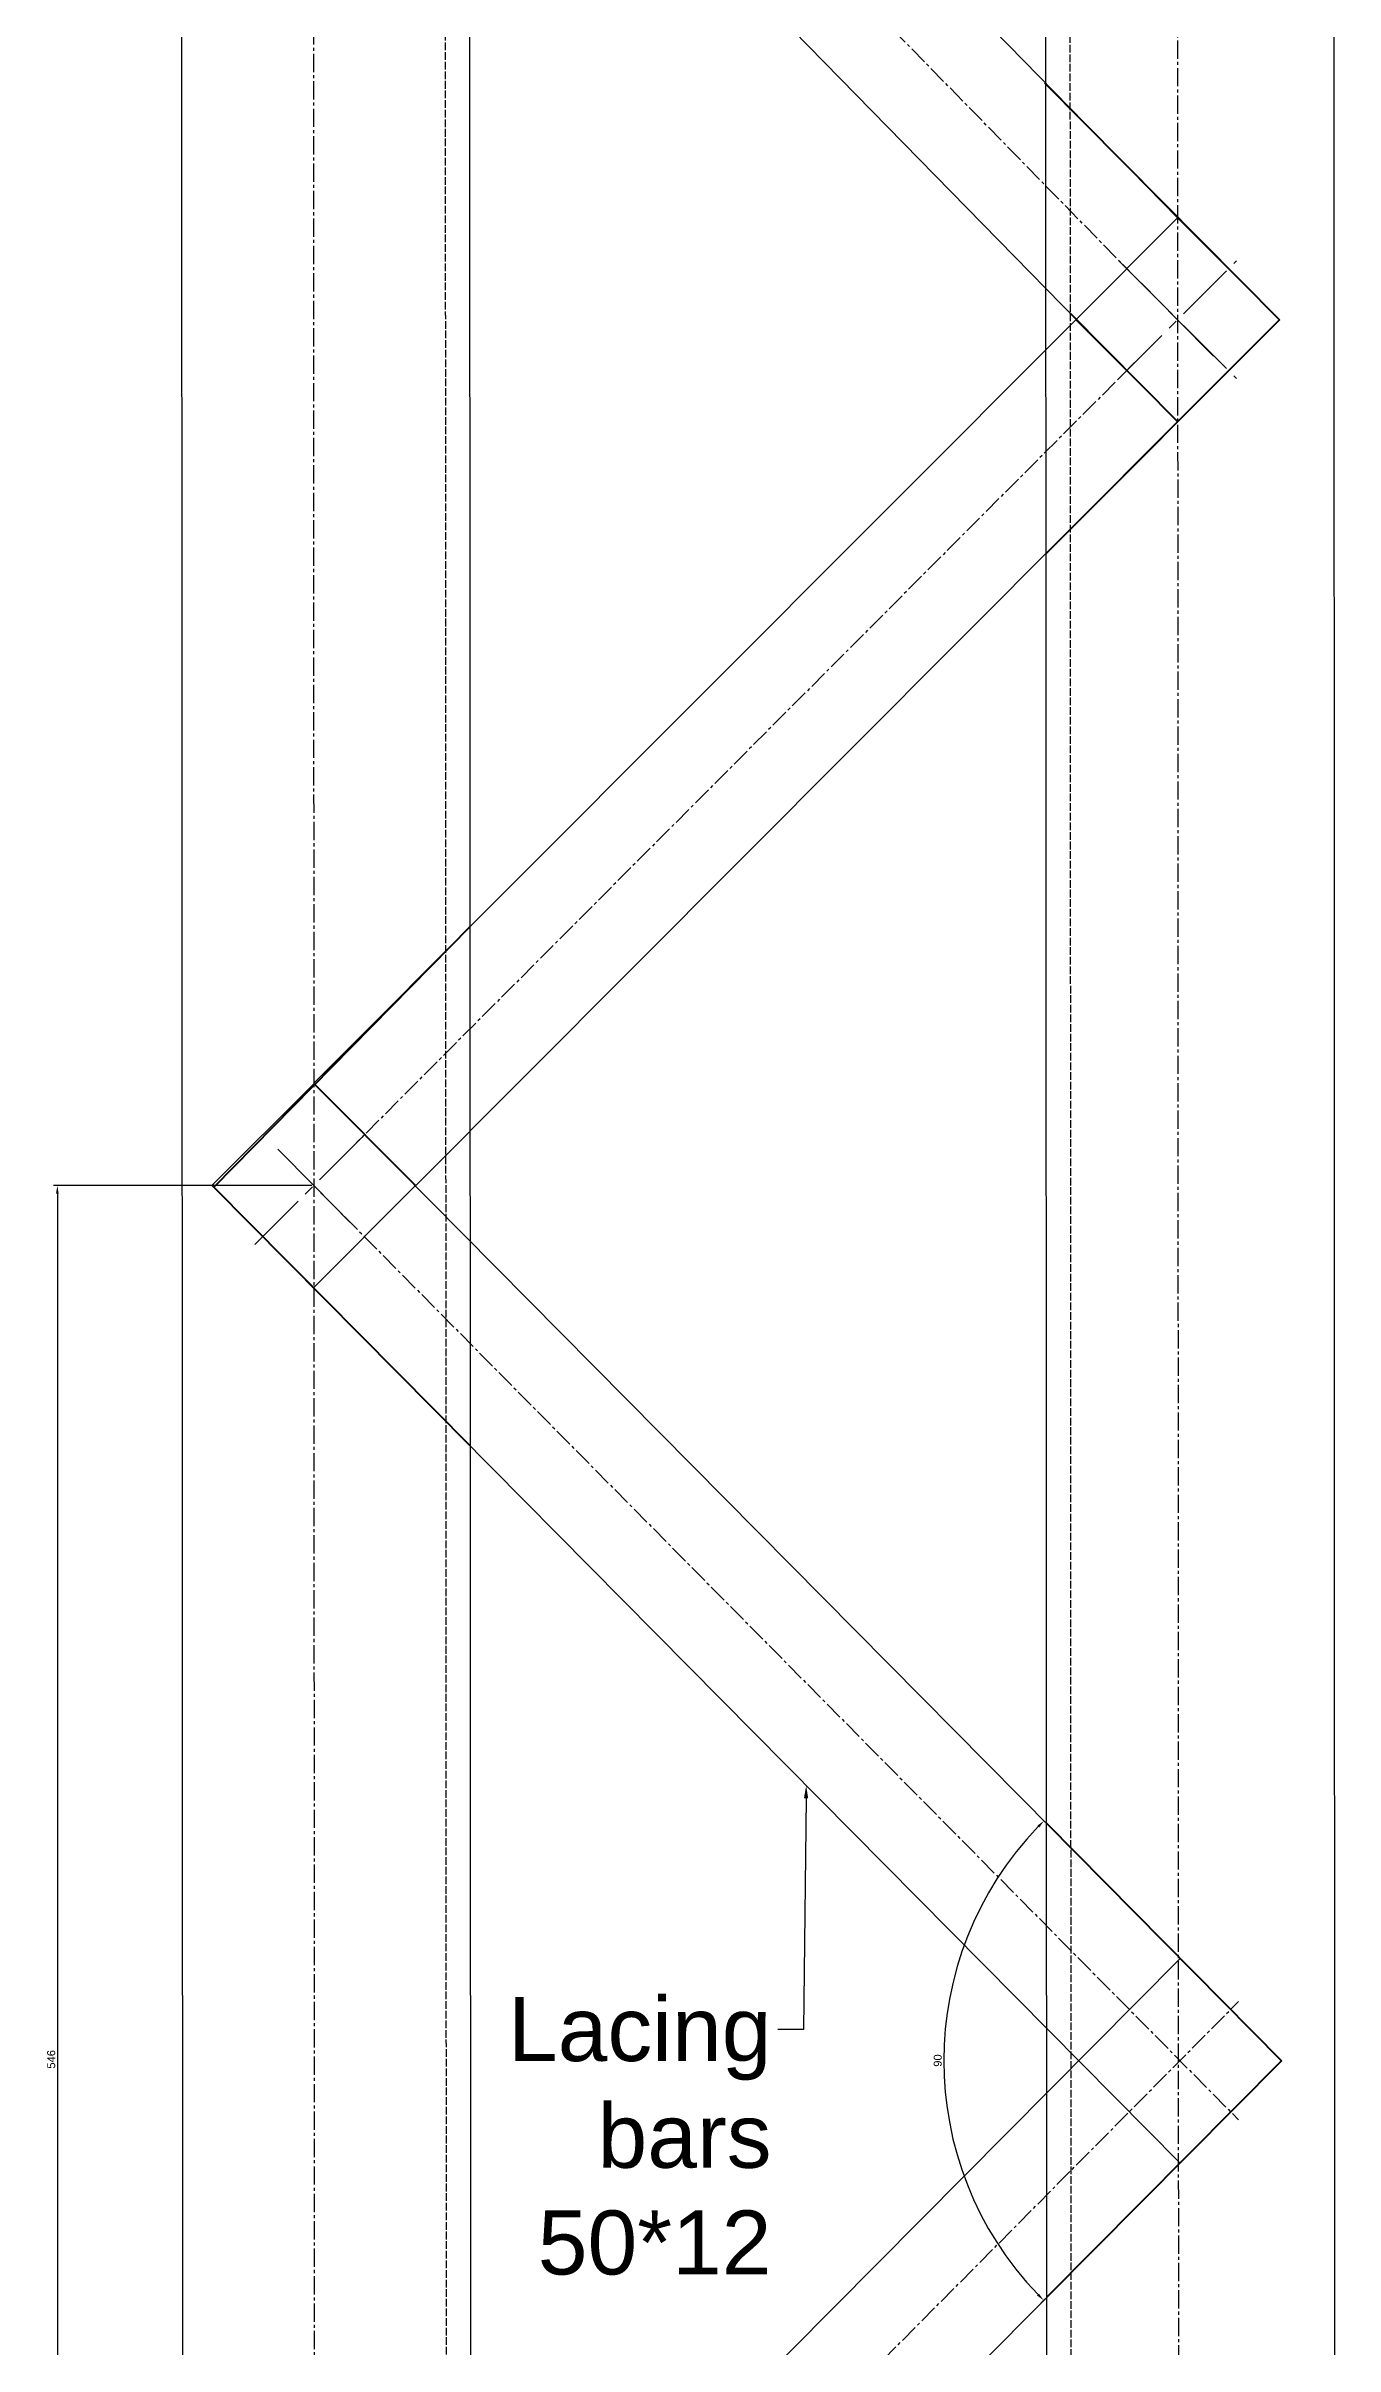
# Model space of a CAD drawing. Header units: millimetres. Extents: x 3568 to 6986, y 2180 to 6163.
# Drawn here: x 5136 to 5539, y 4608 to 5327 of the extents above; entities that cross this region are included whole.
import ezdxf
from ezdxf import colors
from ezdxf.entities.mleader import LeaderData, LeaderLine
from ezdxf.math import Vec2, Vec3

# ---------------------------------------------------------------- set-up
doc = ezdxf.new("R2010")
doc.units = ezdxf.units.MM
doc.linetypes.add('ACAD_ISO02W100', pattern=[15, 12, -3])
doc.linetypes.add('CENTER2', pattern=[28.575, 19.05, -3.175, 3.175, -3.175])
doc.styles.get("Standard").update_dxf_attribs({"font": 'arial.ttf'})
doc.dimstyles.new('ISO-25', dxfattribs={"dimtxt": 2.5, "dimasz": 2.5, "dimexe": 1.25, "dimexo": 0.625, "dimtad": 1, "dimtxsty": 'Standard', "dimcen": 2.5, "dimadec": 0, "dimazin": 0, "dimtfac": 1, "dimtmove": 0, "dimatfit": 3, "dimfxl": 1, "dimarcsym": 0})

# ---------------------------------------------------------------- blocks, each defined once
blk = doc.blocks.new('*U92')
at = {"color": 0, "linetype": 'CENTER2', "ltscale": 0.3, "transparency": 16777216}
blk.add_line((-0.24, 627.38), (0.24, -627.38), dxfattribs=at)
blk = doc.blocks.new('*U93')
at = {"color": 0, "linetype": 'CENTER2', "ltscale": 0.3, "transparency": 16777216}
blk.add_line((-0.29, 751.07), (0.24, -626.93), dxfattribs=at)
blk = doc.blocks.new('*U94')
at = {"color": 0, "linetype": 'CENTER2', "ltscale": 0.3, "transparency": 16777216}
blk.add_line((-145.69, 147.2), (145.69, -147.2), dxfattribs=at)
blk = doc.blocks.new('*U95')
at = {"color": 0, "linetype": 'CENTER2', "ltscale": 0.3, "transparency": 16777216}
blk.add_line((-161.19, -162.48), (161.19, 162.48), dxfattribs=at)
blk = doc.blocks.new('*D152')
at = {"color": 0, "lineweight": -2, "ltscale": 0.2, "transparency": 16777216}
for p, q in [((5219.41, 4970.46), (5138.66, 4970.46)), ((5139.91, 4967.96), (5139.91, 4426.96)), ((5219.41, 4424.46), (5138.66, 4424.46))]:
    blk.add_line(p, q, dxfattribs=at)
at = {"color": 0, "ltscale": 0.2, "transparency": 16777216}
for points in [[(5139.49, 4967.96), (5140.32, 4967.96), (5139.91, 4970.46)], [(5139.49, 4426.96), (5140.32, 4426.96), (5139.91, 4424.46)]]:
    blk.add_solid(points, dxfattribs=at)
at = {"layer": 'DEFPOINTS', "color": 0, "ltscale": 0.2, "transparency": 16777216}
for p in [(5220.04, 4970.46), (5139.91, 4424.46), (5220.04, 4424.46)]:
    blk.add_point(p, dxfattribs=at)
at = {"color": 0, "ltscale": 0.2, "transparency": 16777216, "insert": (5138, 4697.46), "char_height": 2.5, "attachment_point": 5, "rotation": 90}
blk.add_mtext('546', dxfattribs=at)
blk = doc.blocks.new('*U100')
at = {"color": 0, "linetype": 'CENTER2', "transparency": 16777216}
blk.add_line((-18.38, -18.38), (18.38, 18.38), dxfattribs=at)
blk = doc.blocks.new('*U101')
at = {"color": 0, "linetype": 'CENTER2', "transparency": 16777216}
blk.add_line((-18.38, 18.38), (18.38, -18.38), dxfattribs=at)
blk = doc.blocks.new('*U102')
at = {"color": 0, "linetype": 'CENTER2', "transparency": 16777216}
blk.add_line((-18.38, -18.38), (18.38, 18.38), dxfattribs=at)
blk = doc.blocks.new('*U83')
at = {"color": 0, "linetype": 'CENTER2', "ltscale": 0.3, "transparency": 16777216}
blk.add_line((121.54, 121.83), (-121.54, -121.83), dxfattribs=at)
blk = doc.blocks.new('*U85')
at = {"color": 0, "linetype": 'CENTER2', "ltscale": 0.3, "transparency": 16777216}
blk.add_line((121.74, -124.45), (-121.74, 124.45), dxfattribs=at)
blk = doc.blocks.new('*D163')
at = {"color": 0, "lineweight": -2, "ltscale": 0.2, "transparency": 16777216}
for p, q in [((5448.48, 4771.65), (5447.28, 4772.85)), ((5448.53, 4622.62), (5447.2, 4621.27))]:
    blk.add_line(p, q, dxfattribs=at)
blk.add_arc((5522.34, 4697.02), 105.45, 136.06385, 223.86897, dxfattribs=at)
at = {"color": 0, "ltscale": 0.2, "transparency": 16777216}
for points in [[(5446.11, 4770.47), (5446.71, 4769.89), (5448.16, 4771.96)], [(5446.62, 4624.23), (5446.03, 4623.65), (5448.08, 4622.16)]]:
    blk.add_solid(points, dxfattribs=at)
at = {"layer": 'DEFPOINTS', "color": 0, "ltscale": 0.2, "transparency": 16777216}
for p in [(5448.92, 4771.2), (5420.55, 4724.52), (5522.34, 4697.02), (5522.34, 4697.02), (5448.97, 4623.06)]:
    blk.add_point(p, dxfattribs=at)
at = {"color": 0, "ltscale": 0.2, "transparency": 16777216, "insert": (5414.99, 4697.08), "char_height": 2.5, "attachment_point": 5, "rotation": 89.96641}
blk.add_mtext('90', dxfattribs=at)

msp = doc.modelspace()

# ---------------------------------------------------------------- linework, layer by layer
at = {"linetype": 'ACAD_ISO02W100', "ltscale": 0.2}
for p, q in [((5260.972, 5663.611), (5261.509, 4270.018)), ((5456.284, 5371.933), (5456.709, 4270.922))]:
    msp.add_line(p, q, dxfattribs=at)
at = {"ltscale": 0.2}
for p, q in [((5268.572, 5663.611), (5269.109, 4270.018)), ((5538.572, 5663.611), (5539.109, 4270.919)), ((5489.923, 5272.832), (5251.662, 5516.497)), ((5458.735, 5240.562), (5219.842, 5484.677)), ((5178.684, 5371.93), (5179.109, 4270.018)), ((5448.684, 5371.93), (5449.109, 4270.919)), ((5505.926, 5256.853), (5489.923, 5273.022)), ((5489.935, 5241.025), (5478.68, 5252.397)), ((5220.027, 5002.456), (5458.115, 5241.025)), ((5473.943, 5225.197), (5458.735, 5240.562)), ((5489.935, 5241.025), (5501.19, 5229.653)), ((5251.778, 4970.378), (5489.947, 5209.217)), ((5236.031, 4986.287), (5220.027, 5002.456)), ((5220.039, 4970.459), (5208.784, 4981.831)), ((5236.031, 4986.287), (5522.344, 4697.015)), ((5204.048, 4954.631), (5188.839, 4969.997)), ((5220.039, 4970.459), (5231.295, 4959.088)), ((5204.048, 4954.631), (5490.649, 4665.068)), ((5189.05, 4424.959), (5490.687, 4728.999)), ((5189.074, 4361.09), (5522.344, 4697.015))]:
    msp.add_line(p, q, dxfattribs=at)
at = {"lineweight": 40, "ltscale": 0.2}
for p, q in [((5448.39, 5314.983), (5521.755, 5241.025)), ((5521.755, 5241.025), (5448.763, 5167.917)), ((5489.947, 5209.217), (5456.334, 5243.016)), ((5268.808, 5051.336), (5188.839, 4969.997)), ((5220.391, 5002.089), (5251.859, 4970.459)), ((5188.839, 4969.997), (5268.871, 4889.139)), ((5448.916, 4771.202), (5522.344, 4697.015)), ((5522.344, 4697.015), (5448.973, 4623.06))]:
    msp.add_line(p, q, dxfattribs=at)
at = {"ltscale": 0.2}
for points in [[(5458.115, 5241.025), (5489.935, 5272.845), (5521.755, 5241.025), (5489.935, 5209.205)], [(5188.219, 4970.459), (5220.039, 5002.279), (5251.859, 4970.459), (5220.039, 4938.639)]]:
    msp.add_lwpolyline(points, close=True, dxfattribs=at)

# ---------------------------------------------------------------- block references
at = {"linetype": 'CENTER2', "ltscale": 0.3}
for name, p in [('*U93', (5490.069, 4894.345)), ('*U92', (5220.069, 4893.894)), ('*U85', (5355.04, 5378.642)), ('*U83', (5354.967, 5105.769)), ('*U94', (5363.268, 4825.75)), ('*U95', (5347.789, 4553.016))]:
    msp.add_blockref(name, p, dxfattribs=at)
at = {"linetype": 'CENTER2'}
for name, p in [('*U101', (5489.935, 5241.025)), ('*U102', (5489.935, 5241.025)), ('*U100', (5220.039, 4970.459))]:
    msp.add_blockref(name, p, dxfattribs=at)

# ---------------------------------------------------------------- dimensions: what is measured, and where the dimension line sits
at = {"ltscale": 0.2}
dim = msp.add_linear_dim(base=(5139.905, 4424.459), p1=(5220.039, 4970.459), p2=(5220.039, 4424.459), angle=90, dimstyle='ISO-25', dxfattribs=at)
dim.commit()
dim.dimension.update_dxf_attribs({"geometry": '*D152', "text_midpoint": (5138.004, 4697.459)})
dim = msp.add_angular_dim_2l(base=(5420.545, 4724.522), line1=((5448.916, 4771.202), (5522.344, 4697.015)), line2=((5522.344, 4697.015), (5448.973, 4623.06)), text='90', dimstyle='ISO-25', dxfattribs=at)
dim.commit()
dim.dimension.update_dxf_attribs({"geometry": '*D163', "text_midpoint": (5414.993, 4697.078)})

# ---------------------------------------------------------------- leaders
ml = msp.add_multileader_mtext('Standard', dxfattribs=at)
ml.set_content('Lacing bars 50*12', color=256)
ml.set_leader_properties()
ml.build(insert=Vec2(0, 0))
ctx = ml.context
ctx.base_point, ctx.char_height, ctx.plane_origin = Vec3(5282.62, 4706.74), 20, Vec3(5373.886, 4783.038)
ctx.text_align_type = 2
notes = []
notes.append((ctx, [(0, (1, 1, 0), (5373.037, 4706.74), (-1, 0), 8, [(0, [(5373.886, 4783.038)], 0, [])])]))
ctx.mtext.insert, ctx.mtext.width, ctx.mtext.alignment, ctx.mtext.flow_direction = Vec3(5363.037, 4716.911), 70.82773, 3, 5
for ctx, leaders in notes:
    for number, flags, end, landing, length, lines in leaders:
        leader = LeaderData()
        leader.index, (leader.has_last_leader_line, leader.has_dogleg_vector, leader.attachment_direction) = number, flags
        leader.last_leader_point, leader.dogleg_vector, leader.dogleg_length = Vec3(end), Vec3(landing), length
        for number, points, colour, breaks in lines:
            line = LeaderLine()
            line.index, line.vertices, line.color, line.breaks = number, Vec3.list(points), colors.encode_raw_color(colour), breaks
            leader.lines.append(line)
        ctx.leaders.append(leader)

doc.saveas('drawing.dxf')
